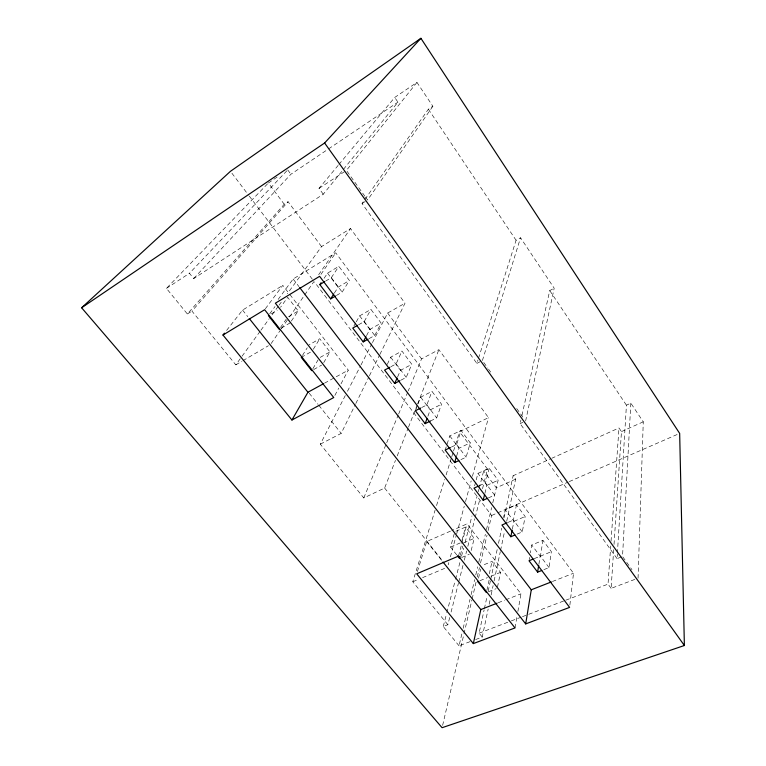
<?xml version="1.0" encoding="UTF-8"?>
<svg xmlns="http://www.w3.org/2000/svg" width="766" height="766" viewBox="0 0 766 766"><rect width="100%" height="100%" fill="white"/><g stroke="black" fill="none" stroke-linecap="round" stroke-linejoin="round"><path stroke-width="0.57" stroke-dasharray="3.83 2.87" d="M638.049 578.196L643.268 421.817L630.83 403.155L626.425 405.185L617.444 552.679M630.83 403.155L622.528 556.499L631.979 569.703M621.437 556.93L617.08 558.634L617.367 553.875M634.813 579.412L611.124 588.365L613.71 549.174M614.026 544.425L621.465 431.603L618.985 427.955L552.008 458.183M611.124 588.365L608.032 584.132L610.703 545.976M611.038 541.208L618.985 427.955M569.875 605.035L573.504 573.246L335.738 252.818L293.139 279.006L278.106 299.477M543.85 569.645L549.04 567.577L551.357 551.683L542.931 540.375L531.728 545.009L530.369 552.88M538.891 564.188L540.164 556.231L531.728 545.009M549.04 567.577L540.432 556.116L542.931 540.375M529.201 559.63L529.593 557.38M515.001 627.928L517.06 616.161M517.883 611.46L520.976 593.822L466.992 523.906L451.749 530.579M517.069 534.122L522.268 531.92L525.16 516.514L516.476 504.842L505.244 509.744L503.588 517.376M512.377 529.038L513.938 521.32L505.244 509.744M522.268 531.92L513.383 520.095L516.476 504.842M497.479 587.11L500.514 572.346L492.05 561.411L482.456 565.375M475.609 639.553L482.235 637.044L488.172 608.98M489.158 604.297L490.154 599.615M491.14 594.943L493.113 585.588M494.108 580.906L500.294 551.664M500.533 550.495L504.497 531.776M506.719 521.253L515.623 479.143L513.115 475.743L550.926 458.671M482.235 637.044L479.104 633.156L484.141 609.832M484.39 608.673L487.166 595.843M488.172 591.18L490.441 580.685M490.69 579.517L497.498 548.035M498.503 543.372L501.778 528.214M504.047 517.72L513.115 475.743M525.629 421.003L554.182 288.207L520.545 237.757L516.083 240.285L478.319 358.842M486.889 590.308L489.369 578.943M489.34 573.791L492.05 561.411M617.08 558.634L520.124 423.627L520.899 420.122M521.943 415.459L549.739 290.573L554.182 288.207M478.52 578.206L480.608 569.195M442.624 725.383L463.736 634.928M464.005 633.769L471.856 600.132M472.134 598.974L476.193 581.576M477.275 576.942L479.439 567.663M480.521 563.029L487.023 535.195M488.105 530.551L491.619 515.48L314.386 281.898M470.085 641.64L459.045 645.805L462.051 633.032M463.152 628.388L469.998 599.338M471.1 594.694L474.661 579.594M475.753 574.95L477.678 566.811M478.769 562.167L485.347 534.285M486.448 529.641L491.648 507.571M492.749 502.927L498.149 480.244L489.187 468.208L477.936 473.388L475.82 481.326M471.186 550.505L474.211 538.354L465.498 527.094L455.885 531.278M484.897 493.361L486.908 485.328L477.936 473.388M488.382 497.919L494.635 495.133L485.472 482.925L489.187 468.208M459.045 645.805L443.255 626.521L447.851 624.73L449.91 616.659M451.088 612.053L458.422 583.242M458.719 582.093L463.124 564.801M464.301 560.195L466.647 550.974M467.825 546.359L474.872 518.706M475.169 517.557L479.573 500.265M482.513 488.746L487.502 469.156L459.571 431.698L488.488 417.652L438.88 349.65L421.549 358.89L408.249 390.89M443.255 626.521L446.549 613.844M446.846 612.695L455.224 580.417M455.531 579.268L460.318 560.827M461.515 556.212L463.612 548.15M465.106 542.385L471.99 515.872M473.187 511.257L477.084 496.272M478.281 491.667L478.874 489.359M479.181 488.21L483.672 470.918L487.502 469.156M460.366 555.091L462.674 546.244M458.499 556.116L461.534 544.607M461.831 543.458L466.992 523.906M462.022 540.212L465.498 527.094M474.604 485.864L475.514 482.465M448.196 564.858L448.819 562.56M450.398 556.805L456.373 534.955M456.689 533.806L464.244 506.202M465.508 501.606L471.167 480.904M472.43 476.308L488.488 417.652M456.747 554.919L450.571 547.068L454.516 532.839M460.902 459.619L466.121 457.158L470.286 442.825L461.036 430.406L449.766 435.883L446.578 445.697M456.66 455.942L459.016 448.206L470.286 442.825M482.398 360.547L520.545 237.757M451.423 447.057L456.651 444.548L461.036 430.406M417.393 571.58L426.7 541.533L450.657 531.049M447.851 624.73L412.788 581.758L435.117 510.137M436.534 505.589L444.692 479.449M446.109 474.901L451.423 457.848M451.777 456.708L453.194 452.16M453.549 451.021L459.571 431.698M338.898 164.499L394.729 97.445L416.953 82.402L432.867 106.263L428.385 109.212L362.04 203.517L476.864 363.4L477.955 359.982M445.161 450.063L446.224 446.789M430.387 421.051L436.658 417.93L441.522 404.199L431.967 391.369L420.687 397.171L417.01 406.564M427.897 416.244L430.233 409.887L441.522 404.199M421.645 407.55L426.873 404.898L431.967 391.369M415.373 410.739L416.599 407.608M345.303 395.515L320.332 444.156L363.783 497.948L384.628 488.038L395.476 460.356M397.219 455.933L408.067 428.251M408.498 427.15L415.44 409.437M415.881 408.326L417.183 405.003M417.614 403.902L438.88 349.65M363.783 497.948L386.246 443.868M386.706 442.767L398.167 415.172M398.626 414.071L407.79 392M400.982 380.147L406.219 377.389L411.811 364.31L401.949 351.058L390.65 357.186L386.61 365.794M397.611 376.891L400.522 370.323L411.811 364.31M390.871 366.723L396.099 363.917L401.949 351.058M320.332 444.156L341.176 433.403L355.3 404.592M355.826 403.519L368.906 376.843M369.423 375.78L379.361 355.501M379.888 354.428L405.003 303.212L350.531 228.536L321.538 246.595L287.384 293.704M347.477 391.282L360.508 365.909M361.054 364.846L371.912 343.704M372.448 342.641L387.653 313.035L405.003 303.212M368.982 338.677L374.737 335.46L381.123 323.089L370.926 309.397L359.627 315.879L356.2 321.979M334.857 395.438L338.773 388.065M341.004 383.852L348.271 370.16L289.347 293.847M366.521 335.671L369.825 329.447L381.123 323.089M358.517 324.803L364.271 321.529L370.926 309.397M353.911 326.048L355.625 322.993M323.731 362.634L329.926 351.92L319.738 338.744L309.043 344.882M312.873 368.705L318.072 359.896M313.313 349.277L319.738 338.744M336.408 295.494L342.163 292.095L349.382 280.48L338.84 266.319L327.551 273.165L323.692 278.881M302.465 355.453L307.252 347.764M334.378 293.052L338.093 287.202L349.382 280.48M325.588 281.141L331.333 277.675L338.84 266.319M291.319 321.069L298.223 310.948L287.69 297.342L280.557 307.262M320.954 274.362L335.738 252.818M271.154 343.541L280.653 329.782M281.333 328.796L288.792 317.986M289.471 317L313.897 281.62M318.646 274.735L350.531 228.536M280.48 327.494L286.254 319.163M432.867 106.263L367.584 200.003L365.535 197.14M321.538 246.595L288.073 201.717L191.94 311.082L235.804 364.846L241.376 357.147M242.075 356.19L260.201 331.19M260.9 330.232L269.259 318.694M272.045 314.855L278.326 306.199M279.015 305.241L281.811 301.392M269.718 313.801L275.023 306.544M265.342 308.784L282.798 285.373L288.619 292.909M226.602 330.405L242.573 310.096L282.798 285.373M416.953 82.402L346.423 170.406L364.855 196.192M286.896 170.761L189.451 273.299L193.683 278.556L323.271 194.219L342.689 170.291M343.436 169.372L397.937 102.165L394.729 97.445M323.271 194.219L319.01 188.379L338.132 165.418M267.516 183.869L166.433 288.389L187.373 313.974L284.234 204.254L288.073 201.717M193.683 278.556L290.917 174.246L327.58 149.552M277.062 177.109L268.349 183.017L284.234 204.254M328.576 148.882L397.937 102.165M166.433 288.389L189.451 273.299M319.01 188.379L345.447 171.048M187.373 313.974L191.94 311.082M362.04 203.517L366.665 200.587M271.356 313.83L277.282 310.259M288.514 316.731L298.223 310.948M281.17 328.174L290.065 322.907M235.804 364.846L241.922 361.255M242.946 360.662L268.435 345.715M301.268 357.377L311.159 351.747M320.207 357.387L329.926 351.92M313.696 369.557L321.615 365.133M324.478 383.182L348.271 370.16M476.864 363.4L481.479 361.025M520.124 423.627L522.881 422.315M479.21 485.768L485.472 482.925M486.908 485.328L498.149 480.244M515.623 479.143L496.311 487.818L483.672 470.918M621.465 431.603L643.268 421.817M491.619 515.48L568.152 482.082M569.243 481.603L679.662 433.412M450.571 547.068L461.448 542.405M508.174 522.326L513.383 520.095M463.545 542.931L474.211 538.354M513.938 521.32L525.16 516.514M461.668 557.485L469.271 554.278M412.788 581.758L418.226 579.479M422.573 577.65L447.564 567.156M479.909 580.705L487.511 577.612M534.199 558.644L540.432 556.116M490.929 576.243L500.514 572.346M540.164 556.231L551.357 551.683M488.564 591.716L496.157 588.681M498.187 602.756L504.698 600.199M505.79 599.778L520.976 593.822M552.391 581.518L573.504 573.246M479.104 633.156L510.223 621.322M511.334 620.9L521.34 617.099M522.45 616.678L564.686 600.611M565.796 600.19L608.032 584.132M309.177 393.178L318.101 404.4M318.848 405.338L341.176 433.403M384.628 488.038L442.375 560.645M242.573 310.096L247.772 316.636M426.7 541.533L442.269 561.105M293.139 279.006L298.951 286.589M231.906 173.212L248.548 195.139M249.276 196.096L313.658 280.95M331.333 277.675L342.163 292.095M364.271 321.529L374.737 335.46M396.099 363.917L406.219 377.389M426.873 404.898L436.658 417.93M456.651 444.548L466.121 457.158M327.551 273.165L338.093 287.202M359.627 315.879L369.825 329.447M390.65 357.186L400.522 370.323M420.687 397.171L430.233 409.887M449.766 435.883L459.016 448.206M387.653 313.035L421.549 358.89M287.719 169.899L290.917 174.246M483.767 362.471L487.885 368.226M488.574 369.183L490.633 372.065M516.715 408.527L524.26 419.088M428.385 109.212L516.083 240.285M549.739 290.573L626.425 405.185"/><path stroke-width="1.15" d="M541.773 570.478L537.627 572.135L538.709 565.318M525.687 623.907L275.367 303.202L319.614 276.325L569.607 607.39L525.687 623.907L531.269 589.791L299.678 287.537M514.982 534.994L510.826 536.746L512.157 530.139M473.331 643.593L416.704 573.801L458.499 556.116L515.001 627.928L473.331 643.593L480.818 609.554L443.016 562.033M487.348 498.388L483.174 500.246L484.61 494.51M460.069 556.193L459.495 558.404L457.436 555.79M450.379 447.555L445.161 450.063L454.64 462.568L456.325 457.043M420.601 408.087L415.373 410.739L425.159 423.655L427.112 418.36M389.827 367.287L384.589 370.102L394.71 383.45L397.133 377.983M357.559 325.349L352.762 328.078L363.228 341.895L365.976 336.705M224.428 333.181L222.973 335.029L291.932 420.017L307.932 392.249L323.444 383.756M321.117 282.702L319.834 284.607L330.663 298.903L333.756 294.029M81.617 307.769L324.612 143.003L420.907 38.3L679.662 433.412L684.383 645.508L442.078 727.7L81.617 307.769L230.461 171.306L420.907 38.3M222.973 335.029L264.643 309.713L333.746 397.544L291.932 420.017M319.834 284.607L324.631 281.716M330.663 298.903L335.451 296.059M363.228 341.895L368.025 339.214M394.71 383.45L399.938 380.692M425.159 423.655L430.387 421.051M454.64 462.568L458.815 460.596M478.166 486.238L474.001 488.134L483.174 500.246M507.14 522.776L501.931 525.016L510.826 536.746M533.165 559.065L529.009 560.75L537.627 572.135M480.818 609.554L497.105 603.177M531.269 589.791L551.281 581.959M249.256 318.503L307.932 392.249M268.387 315.621L279.197 329.342M301.268 357.377L311.714 370.658M477.745 581.586L486.4 592.578M324.612 143.003L684.383 645.508"/></g></svg>
